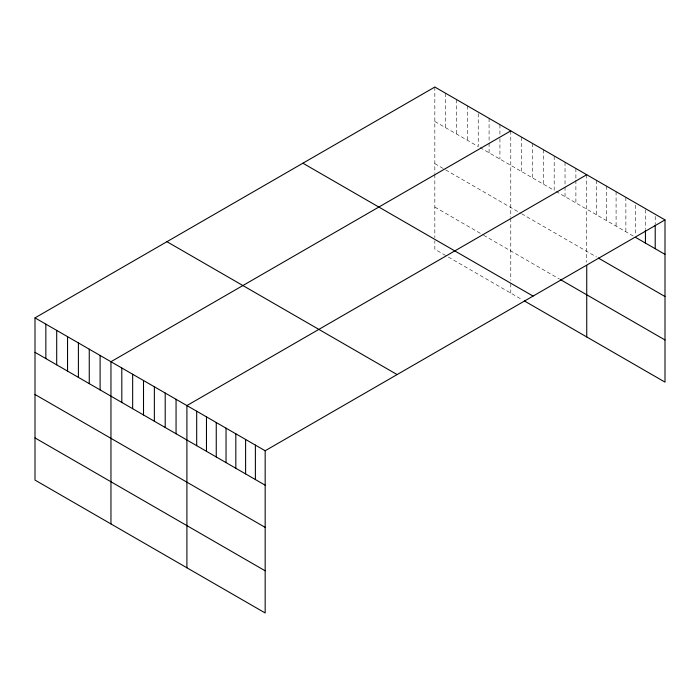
<?xml version="1.0" encoding="UTF-8"?>
<svg xmlns="http://www.w3.org/2000/svg" width="700" height="700" viewBox="0 0 700 700"><rect width="100%" height="100%" fill="white"/><g stroke="black" fill="none" stroke-linecap="round" stroke-linejoin="round"><path stroke-width="0.53" stroke-dasharray="3.5 2.62" d="M434.831 121.476L478.231 146.536L478.231 112.087M480.043 147.586L554.19 190.391L554.19 155.942M556.001 191.433L633.876 236.399M434.831 163.643L444.771 169.383M445.681 169.907L520.73 213.237M521.64 213.763L596.523 256.996M434.831 207.086L482.755 234.754M483.656 235.27L559.615 279.125M445.681 255.509L434.831 249.244L434.831 240.809M448.394 257.075L521.64 299.364M655.218 216.423L655.218 223.956M645.435 209.694L645.435 229.075M635.653 205.126L635.653 235.27M625.87 197.321L625.87 231.779M616.087 191.678L616.087 226.126M606.305 186.025L606.305 220.482M596.523 180.381L596.523 214.83M586.74 174.737L586.74 262.211M575.89 168.472L575.89 179.235M575.89 180.311L575.89 202.921M565.04 162.207L565.04 185.894M565.04 186.97L565.04 196.656M543.34 149.678L543.34 184.126M532.49 143.412L532.49 177.861M521.64 137.148L521.64 171.596M510.781 130.883L510.781 217.271M510.781 218.356L510.781 280.446M510.781 283.614L510.781 293.099M499.931 124.617L499.931 134.304M499.931 138.609L499.931 159.066M489.081 118.352L489.081 142.039M489.081 143.115L489.081 152.801M467.381 105.822L467.381 140.271M456.531 99.558L456.531 134.006M445.681 93.293L445.681 127.741M434.831 87.027L434.831 173.416M434.831 174.501L434.831 237.65"/><path stroke-width="1.05" d="M35 317.87L265.169 450.756L265.169 612.972L35 480.086L35 317.87L434.831 87.027L665 219.914L665 382.13L524.352 300.93M510.781 130.883L110.959 361.716L110.959 523.941M586.74 174.737L186.909 405.571L186.909 567.788M265.169 450.756L665 219.914M635.653 237.422L665 254.371M598.299 258.02L665 296.529M560.516 279.65L665 339.973M302.881 163.205L533.059 296.091M166.941 241.693L397.119 374.579M35 352.319L265.169 485.205M35 394.485L265.169 527.371M35 437.92L265.169 570.806M655.218 225.032L655.218 248.719M645.435 230.151L645.435 243.075M586.74 265.466L586.74 336.954M255.386 445.104L255.386 479.561M245.604 439.46L245.604 473.909M235.821 433.808L235.821 468.265M226.039 428.164L226.039 462.613M216.256 422.52L216.256 456.969M206.474 416.868L206.474 451.325M196.691 411.224L196.691 445.672M176.059 399.306L176.059 433.764M165.209 393.041L165.209 427.499M154.359 386.776L154.359 421.234M143.509 380.511L143.509 414.969M132.659 374.246L132.659 408.704M121.809 367.981L121.809 402.439M100.109 355.451L100.109 389.909M89.259 349.186L89.259 383.644M78.4 342.921L78.4 377.379M67.55 336.665L67.55 371.114M56.7 330.4L56.7 364.849M45.85 324.135L45.85 358.584"/></g></svg>
